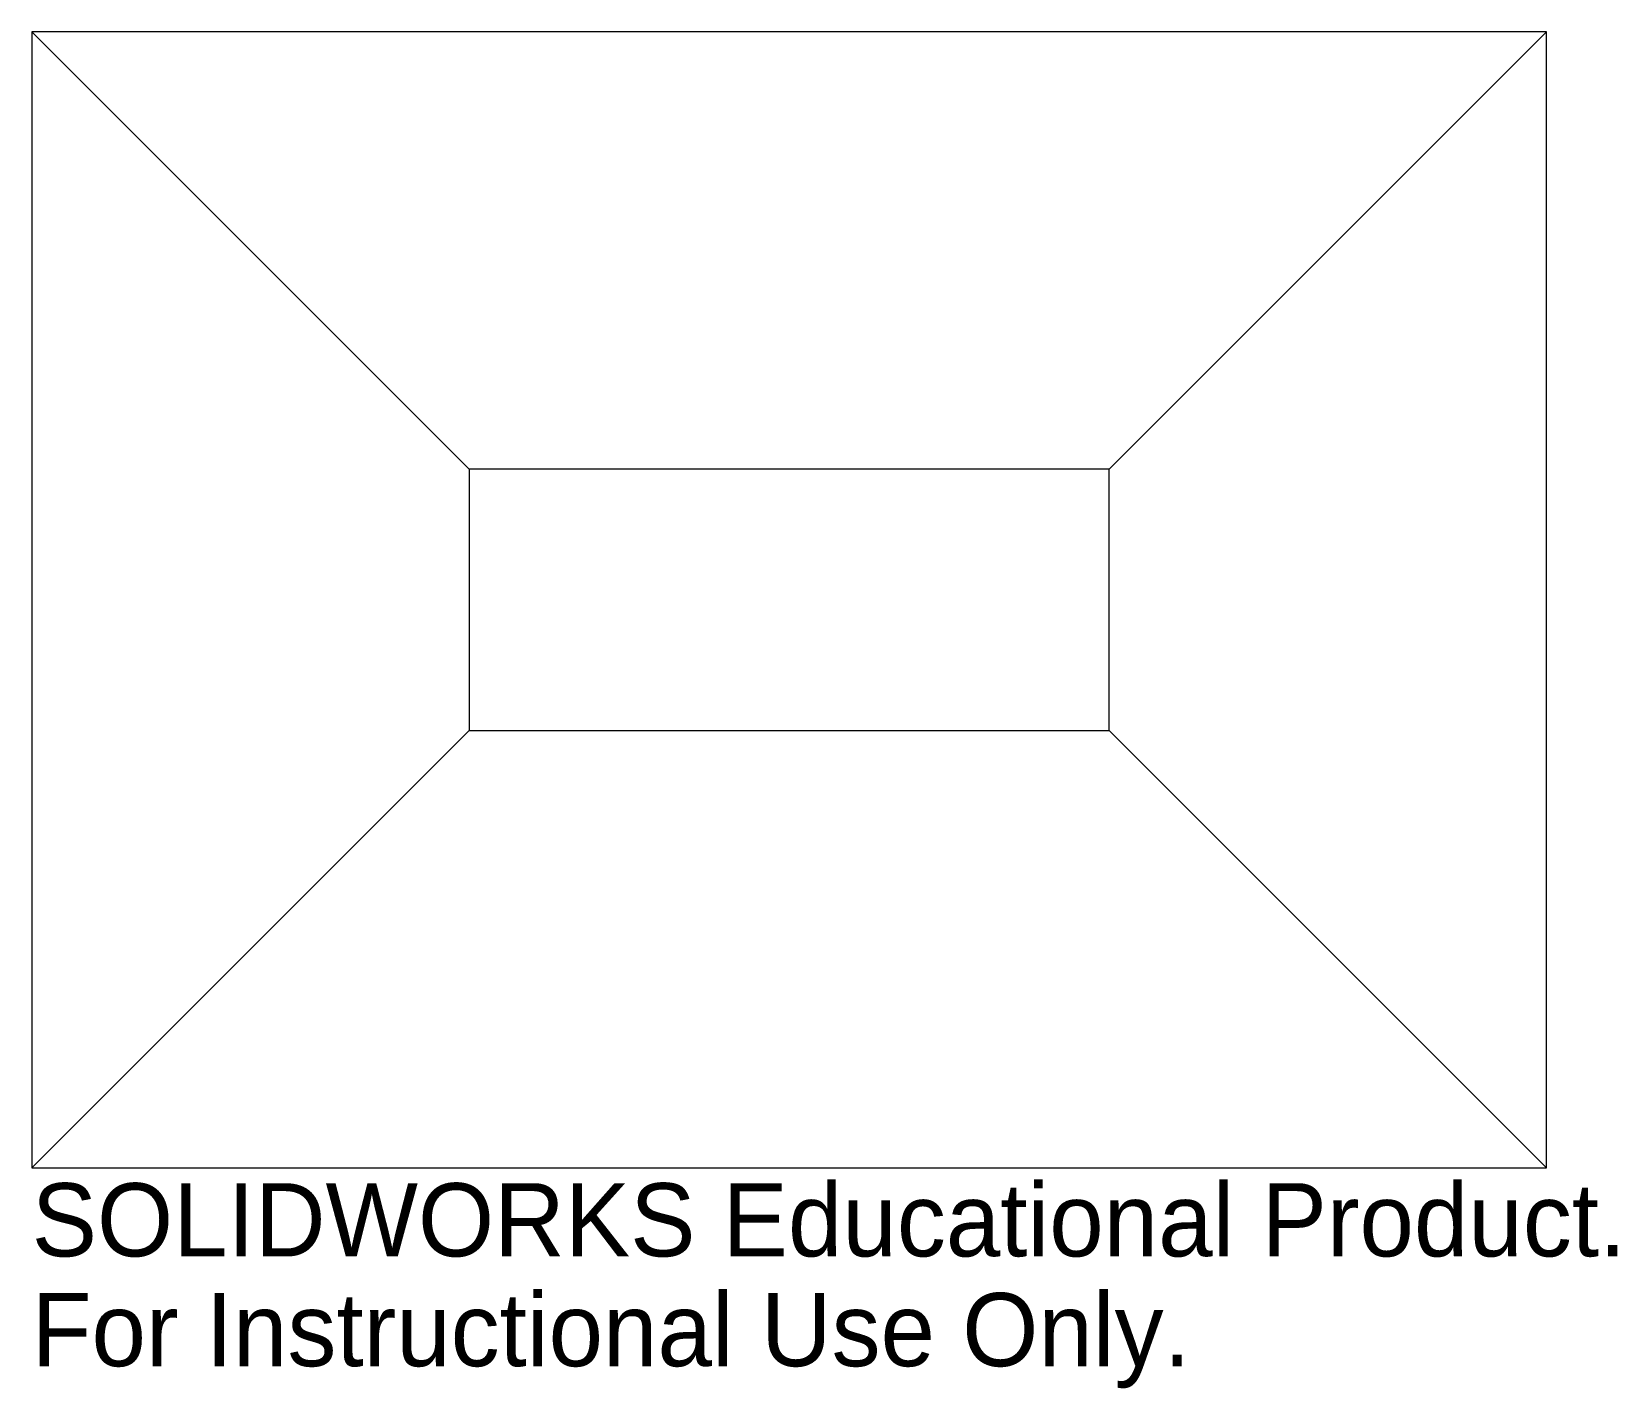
# Model space of a CAD drawing. Header units: millimetres. Extents: x 0 to 105, y -15 to 75.
import ezdxf

# ---------------------------------------------------------------- set-up
doc = ezdxf.new("R2010")
doc.units = ezdxf.units.MM

msp = doc.modelspace()

# ---------------------------------------------------------------- linework, layer by layer
at = {"color": 7, "linetype": 'Continuous', "lineweight": 15}
for p, q in [((28.87, 46.13), (0, 75)), ((100, 75), (0, 75)), ((0, 75), (0, 0)), ((71.13, 46.13), (100, 75)), ((100, 0), (100, 75)), ((71.13, 46.13), (28.87, 46.13)), ((28.87, 46.13), (28.87, 28.87)), ((71.13, 28.87), (71.13, 46.13)), ((28.87, 28.87), (0, 0)), ((28.87, 28.87), (71.13, 28.87)), ((71.13, 28.87), (100, 0)), ((0, 0), (100, 0))]:
    msp.add_line(p, q, dxfattribs=at)

# ---------------------------------------------------------------- texts
at = {"color": 7, "linetype": 'Continuous', "char_height": 4.8336, "attachment_point": 1}
for s, insert in [('SOLIDWORKS Educational Product.', (0, -1.02)), ('For Instructional Use Only.', (0, -8.27))]:
    msp.add_mtext(s, dxfattribs=dict(at, insert=insert))

doc.saveas('drawing.dxf')
